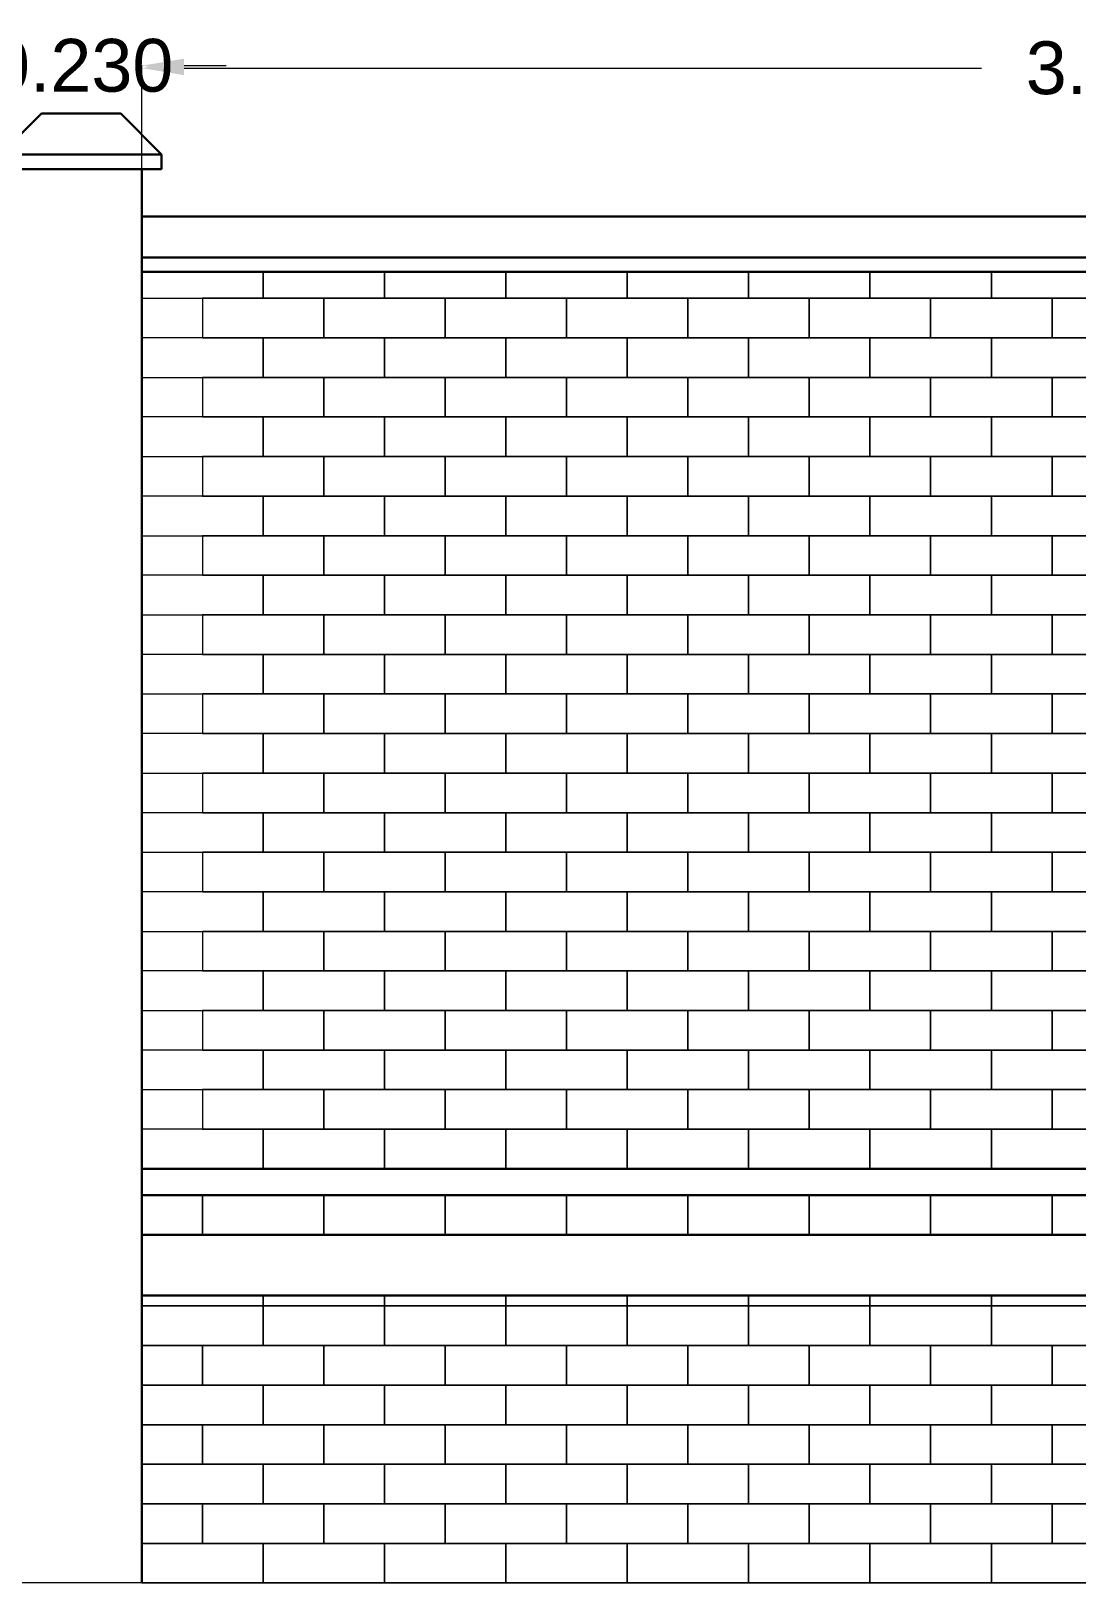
# Model space of a CAD drawing. Header units: millimetres. Extents: x 3614 to 12428, y -844 to 6844.
# Drawn here: x 5696.739 to 5698.721, y -789.498 to -786.556 of the extents above; entities that cross this region are included whole.
import ezdxf

# ---------------------------------------------------------------- set-up
doc = ezdxf.new("R2010")
doc.units = ezdxf.units.MM
doc.header["$LTSCALE"] = 40
doc.header["$MEASUREMENT"] = 0
doc.header["$PDMODE"] = 32
doc.header["$PDSIZE"] = 0.02
doc.layers.get('Defpoints').update_dxf_attribs({"linetype": 'CONTINUOUS', "lineweight": 20})
for name, color, linetype, lineweight in [('brick Hatch', 30, 'CONTINUOUS', 13), ('Dim', 220, 'CONTINUOUS', 15), ('Wall', 7, 'CONTINUOUS', 30), ('Window-Wall', 7, 'CONTINUOUS', 18)]:
    doc.layers.add(name, color=color, linetype=linetype, lineweight=lineweight)
doc.styles.add('DIM', font='arial.ttf')
doc.styles.add('Tabrej', font='GOTHIC.TTF')
doc.dimstyles.new('Tabrej', dxfattribs={"dimtxt": 0.5, "dimasz": 0.45, "dimexe": 0.18, "dimexo": 0.0625, "dimgap": 0.09, "dimtad": 0, "dimdec": 3, "dimzin": 0, "dimdsep": 46, "dimtxsty": 'Tabrej', "dimcen": 0, "dimclrd": 256, "dimclre": 256, "dimclrt": 7, "dimaunit": 1, "dimadec": 3, "dimazin": 0, "dimtfac": 1, "dimtdec": 3, "dimtofl": 0, "dimtmove": 0, "dimatfit": 3, "dimfxl": 0, "dimtolj": 1, "dimtzin": 0, "dimlwd": -1, "dimlwe": -1, "dimarcsym": 0})

# ---------------------------------------------------------------- blocks, each defined once
blk = doc.blocks.new('*D383')
at = {"layer": 'Defpoints', "color": 0, "ltscale": 0.05, "transparency": 16777216}
for p in [(5696.949, -786.6217), (5696.719, -786.9076), (5696.949, -786.9076)]:
    blk.add_point(p, dxfattribs=at)
at = {"layer": 'Dim', "ltscale": 0.05, "transparency": 16777216}
for p, q in [((5696.639, -786.6217), (5696.559, -786.6217)), ((5696.719, -786.9066), (5696.719, -786.6207)), ((5696.949, -786.9066), (5696.949, -786.6207)), ((5697.029, -786.6217), (5697.109, -786.6217))]:
    blk.add_line(p, q, dxfattribs=at)
for points in [[(5696.639, -786.6084), (5696.639, -786.635), (5696.719, -786.6217)], [(5697.029, -786.6084), (5697.029, -786.635), (5696.949, -786.6217)]]:
    blk.add_solid(points, dxfattribs=at)
at = {"layer": 'Dim', "color": 7, "ltscale": 0.05, "transparency": 16777216, "insert": (5696.834, -786.6217), "char_height": 0.1, "attachment_point": 5, "style": 'DIM'}
blk.add_mtext('\\A1;0.230', dxfattribs=at)
blk = doc.blocks.new('*D384')
at = {"layer": 'Defpoints', "color": 0, "ltscale": 0.05, "transparency": 16777216}
for p in [(5700.649, -786.6264), (5696.949, -786.9076), (5700.649, -786.9076)]:
    blk.add_point(p, dxfattribs=at)
at = {"layer": 'Dim', "ltscale": 0.05, "transparency": 16777216}
for p, q in [((5696.949, -786.9066), (5696.949, -786.6254)), ((5697.029, -786.6264), (5698.5405, -786.6264)), ((5700.569, -786.6264), (5699.0575, -786.6264)), ((5700.649, -786.9066), (5700.649, -786.6254))]:
    blk.add_line(p, q, dxfattribs=at)
for points in [[(5697.029, -786.613), (5697.029, -786.6397), (5696.949, -786.6264)], [(5700.569, -786.613), (5700.569, -786.6397), (5700.649, -786.6264)]]:
    blk.add_solid(points, dxfattribs=at)
at = {"layer": 'Dim', "color": 7, "ltscale": 0.05, "transparency": 16777216, "insert": (5698.799, -786.6264), "char_height": 0.1, "attachment_point": 5, "style": 'DIM'}
blk.add_mtext('\\A1;3.700', dxfattribs=at)

msp = doc.modelspace()

# ---------------------------------------------------------------- linework, layer by layer
at = {"layer": 'brick Hatch'}
for points in [[(5696.949, -787.0126), (5696.949, -787.0626), (5697.179, -787.0626), (5697.179, -787.0126)], [(5697.179, -787.0126), (5697.179, -787.0626), (5697.409, -787.0626), (5697.409, -787.0126)], [(5697.409, -787.0126), (5697.409, -787.0626), (5697.639, -787.0626), (5697.639, -787.0126)], [(5697.639, -787.0126), (5697.639, -787.0626), (5697.869, -787.0626), (5697.869, -787.0126)], [(5697.869, -787.0126), (5697.869, -787.0626), (5698.099, -787.0626), (5698.099, -787.0126)], [(5698.099, -787.0126), (5698.099, -787.0626), (5698.329, -787.0626), (5698.329, -787.0126)], [(5698.329, -787.0126), (5698.329, -787.0626), (5698.559, -787.0626), (5698.559, -787.0126)], [(5698.559, -787.0126), (5698.559, -787.0626), (5698.789, -787.0626), (5698.789, -787.0126)], [(5696.949, -788.8376), (5697.064, -788.8376), (5697.064, -788.7626), (5696.949, -788.7626)], [(5696.949, -788.9526), (5696.949, -788.9726), (5697.179, -788.9726), (5697.179, -788.9526)], [(5696.949, -788.9526), (5696.949, -788.9726), (5697.179, -788.9726), (5697.179, -788.9526)], [(5697.179, -788.9526), (5697.179, -788.9726), (5697.409, -788.9726), (5697.409, -788.9526)], [(5697.179, -788.9526), (5697.179, -788.9726), (5697.409, -788.9726), (5697.409, -788.9526)], [(5697.409, -788.9526), (5697.409, -788.9726), (5697.639, -788.9726), (5697.639, -788.9526)], [(5697.409, -788.9526), (5697.409, -788.9726), (5697.639, -788.9726), (5697.639, -788.9526)], [(5697.639, -788.9526), (5697.639, -788.9726), (5697.869, -788.9726), (5697.869, -788.9526)], [(5697.639, -788.9526), (5697.639, -788.9726), (5697.869, -788.9726), (5697.869, -788.9526)], [(5697.869, -788.9526), (5697.869, -788.9726), (5698.099, -788.9726), (5698.099, -788.9526)], [(5697.869, -788.9526), (5697.869, -788.9726), (5698.099, -788.9726), (5698.099, -788.9526)], [(5698.099, -788.9526), (5698.099, -788.9726), (5698.329, -788.9726), (5698.329, -788.9526)], [(5698.099, -788.9526), (5698.099, -788.9726), (5698.329, -788.9726), (5698.329, -788.9526)], [(5698.329, -788.9526), (5698.329, -788.9726), (5698.559, -788.9726), (5698.559, -788.9526)], [(5698.329, -788.9526), (5698.329, -788.9726), (5698.559, -788.9726), (5698.559, -788.9526)], [(5698.559, -788.9526), (5698.559, -788.9726), (5698.789, -788.9726), (5698.789, -788.9526)], [(5698.559, -788.9526), (5698.559, -788.9726), (5698.789, -788.9726), (5698.789, -788.9526)], [(5696.949, -789.1226), (5697.064, -789.1226), (5697.064, -789.0476), (5696.949, -789.0476)], [(5698.789, -789.129), (5698.789, -789.1226), (5698.559, -789.1226), (5698.559, -789.1976), (5698.7803, -789.1976)], [(5696.949, -789.2726), (5697.064, -789.2726), (5697.064, -789.1976), (5696.949, -789.1976)], [(5698.7803, -789.1976), (5698.674, -789.1976), (5698.674, -789.2726), (5698.904, -789.2726), (5698.904, -789.1976), (5698.8177, -789.1976)], [(5696.949, -789.4226), (5697.064, -789.4226), (5697.064, -789.3476), (5696.949, -789.3476)]]:
    msp.add_lwpolyline(points, dxfattribs=at)
for points in [[(5697.294, -787.0626), (5697.064, -787.0626), (5697.064, -787.1376), (5697.294, -787.1376)], [(5697.524, -787.0626), (5697.294, -787.0626), (5697.294, -787.1376), (5697.524, -787.1376)], [(5697.754, -787.0626), (5697.524, -787.0626), (5697.524, -787.1376), (5697.754, -787.1376)], [(5697.984, -787.0626), (5697.754, -787.0626), (5697.754, -787.1376), (5697.984, -787.1376)], [(5698.214, -787.0626), (5697.984, -787.0626), (5697.984, -787.1376), (5698.214, -787.1376)], [(5698.444, -787.0626), (5698.214, -787.0626), (5698.214, -787.1376), (5698.444, -787.1376)], [(5698.674, -787.0626), (5698.444, -787.0626), (5698.444, -787.1376), (5698.674, -787.1376)], [(5698.904, -787.0626), (5698.674, -787.0626), (5698.674, -787.1376), (5698.904, -787.1376)], [(5697.179, -787.1376), (5696.949, -787.1376), (5696.949, -787.2126), (5697.179, -787.2126)], [(5697.409, -787.1376), (5697.179, -787.1376), (5697.179, -787.2126), (5697.409, -787.2126)], [(5697.639, -787.1376), (5697.409, -787.1376), (5697.409, -787.2126), (5697.639, -787.2126)], [(5697.869, -787.1376), (5697.639, -787.1376), (5697.639, -787.2126), (5697.869, -787.2126)], [(5698.099, -787.1376), (5697.869, -787.1376), (5697.869, -787.2126), (5698.099, -787.2126)], [(5698.329, -787.1376), (5698.099, -787.1376), (5698.099, -787.2126), (5698.329, -787.2126)], [(5698.559, -787.1376), (5698.329, -787.1376), (5698.329, -787.2126), (5698.559, -787.2126)], [(5698.789, -787.1376), (5698.559, -787.1376), (5698.559, -787.2126), (5698.789, -787.2126)], [(5697.294, -787.2126), (5697.064, -787.2126), (5697.064, -787.2876), (5697.294, -787.2876)], [(5697.524, -787.2126), (5697.294, -787.2126), (5697.294, -787.2876), (5697.524, -787.2876)], [(5697.754, -787.2126), (5697.524, -787.2126), (5697.524, -787.2876), (5697.754, -787.2876)], [(5697.984, -787.2126), (5697.754, -787.2126), (5697.754, -787.2876), (5697.984, -787.2876)], [(5698.214, -787.2126), (5697.984, -787.2126), (5697.984, -787.2876), (5698.214, -787.2876)], [(5698.444, -787.2126), (5698.214, -787.2126), (5698.214, -787.2876), (5698.444, -787.2876)], [(5698.674, -787.2126), (5698.444, -787.2126), (5698.444, -787.2876), (5698.674, -787.2876)], [(5698.904, -787.2126), (5698.674, -787.2126), (5698.674, -787.2876), (5698.904, -787.2876)], [(5697.179, -787.2876), (5696.949, -787.2876), (5696.949, -787.3626), (5697.179, -787.3626)], [(5697.409, -787.2876), (5697.179, -787.2876), (5697.179, -787.3626), (5697.409, -787.3626)], [(5697.639, -787.2876), (5697.409, -787.2876), (5697.409, -787.3626), (5697.639, -787.3626)], [(5697.869, -787.2876), (5697.639, -787.2876), (5697.639, -787.3626), (5697.869, -787.3626)], [(5698.099, -787.2876), (5697.869, -787.2876), (5697.869, -787.3626), (5698.099, -787.3626)], [(5698.329, -787.2876), (5698.099, -787.2876), (5698.099, -787.3626), (5698.329, -787.3626)], [(5698.559, -787.2876), (5698.329, -787.2876), (5698.329, -787.3626), (5698.559, -787.3626)], [(5698.789, -787.2876), (5698.559, -787.2876), (5698.559, -787.3626), (5698.789, -787.3626)], [(5697.294, -787.3626), (5697.064, -787.3626), (5697.064, -787.4376), (5697.294, -787.4376)], [(5697.524, -787.3626), (5697.294, -787.3626), (5697.294, -787.4376), (5697.524, -787.4376)], [(5697.754, -787.3626), (5697.524, -787.3626), (5697.524, -787.4376), (5697.754, -787.4376)], [(5697.984, -787.3626), (5697.754, -787.3626), (5697.754, -787.4376), (5697.984, -787.4376)], [(5698.214, -787.3626), (5697.984, -787.3626), (5697.984, -787.4376), (5698.214, -787.4376)], [(5698.444, -787.3626), (5698.214, -787.3626), (5698.214, -787.4376), (5698.444, -787.4376)], [(5698.674, -787.3626), (5698.444, -787.3626), (5698.444, -787.4376), (5698.674, -787.4376)], [(5698.904, -787.3626), (5698.674, -787.3626), (5698.674, -787.4376), (5698.904, -787.4376)], [(5697.179, -787.4376), (5696.949, -787.4376), (5696.949, -787.5126), (5697.179, -787.5126)], [(5697.409, -787.4376), (5697.179, -787.4376), (5697.179, -787.5126), (5697.409, -787.5126)], [(5697.639, -787.4376), (5697.409, -787.4376), (5697.409, -787.5126), (5697.639, -787.5126)], [(5697.869, -787.4376), (5697.639, -787.4376), (5697.639, -787.5126), (5697.869, -787.5126)], [(5698.099, -787.4376), (5697.869, -787.4376), (5697.869, -787.5126), (5698.099, -787.5126)], [(5698.329, -787.4376), (5698.099, -787.4376), (5698.099, -787.5126), (5698.329, -787.5126)], [(5698.559, -787.4376), (5698.329, -787.4376), (5698.329, -787.5126), (5698.559, -787.5126)], [(5698.789, -787.4376), (5698.559, -787.4376), (5698.559, -787.5126), (5698.789, -787.5126)], [(5697.294, -787.5126), (5697.064, -787.5126), (5697.064, -787.5876), (5697.294, -787.5876)], [(5697.524, -787.5126), (5697.294, -787.5126), (5697.294, -787.5876), (5697.524, -787.5876)], [(5697.754, -787.5126), (5697.524, -787.5126), (5697.524, -787.5876), (5697.754, -787.5876)], [(5697.984, -787.5126), (5697.754, -787.5126), (5697.754, -787.5876), (5697.984, -787.5876)], [(5698.214, -787.5126), (5697.984, -787.5126), (5697.984, -787.5876), (5698.214, -787.5876)], [(5698.444, -787.5126), (5698.214, -787.5126), (5698.214, -787.5876), (5698.444, -787.5876)], [(5698.674, -787.5126), (5698.444, -787.5126), (5698.444, -787.5876), (5698.674, -787.5876)], [(5698.904, -787.5126), (5698.674, -787.5126), (5698.674, -787.5876), (5698.904, -787.5876)], [(5697.179, -787.5876), (5696.949, -787.5876), (5696.949, -787.6626), (5697.179, -787.6626)], [(5697.409, -787.5876), (5697.179, -787.5876), (5697.179, -787.6626), (5697.409, -787.6626)], [(5697.639, -787.5876), (5697.409, -787.5876), (5697.409, -787.6626), (5697.639, -787.6626)], [(5697.869, -787.5876), (5697.639, -787.5876), (5697.639, -787.6626), (5697.869, -787.6626)], [(5698.099, -787.5876), (5697.869, -787.5876), (5697.869, -787.6626), (5698.099, -787.6626)], [(5698.329, -787.5876), (5698.099, -787.5876), (5698.099, -787.6626), (5698.329, -787.6626)], [(5698.559, -787.5876), (5698.329, -787.5876), (5698.329, -787.6626), (5698.559, -787.6626)], [(5698.789, -787.5876), (5698.559, -787.5876), (5698.559, -787.6626), (5698.789, -787.6626)], [(5697.294, -787.6626), (5697.064, -787.6626), (5697.064, -787.7376), (5697.294, -787.7376)], [(5697.524, -787.6626), (5697.294, -787.6626), (5697.294, -787.7376), (5697.524, -787.7376)], [(5697.754, -787.6626), (5697.524, -787.6626), (5697.524, -787.7376), (5697.754, -787.7376)], [(5697.984, -787.6626), (5697.754, -787.6626), (5697.754, -787.7376), (5697.984, -787.7376)], [(5698.214, -787.6626), (5697.984, -787.6626), (5697.984, -787.7376), (5698.214, -787.7376)], [(5698.444, -787.6626), (5698.214, -787.6626), (5698.214, -787.7376), (5698.444, -787.7376)], [(5698.674, -787.6626), (5698.444, -787.6626), (5698.444, -787.7376), (5698.674, -787.7376)], [(5698.904, -787.6626), (5698.674, -787.6626), (5698.674, -787.7376), (5698.904, -787.7376)], [(5697.179, -787.7376), (5696.949, -787.7376), (5696.949, -787.8126), (5697.179, -787.8126)], [(5697.409, -787.7376), (5697.179, -787.7376), (5697.179, -787.8126), (5697.409, -787.8126)], [(5697.639, -787.7376), (5697.409, -787.7376), (5697.409, -787.8126), (5697.639, -787.8126)], [(5697.869, -787.7376), (5697.639, -787.7376), (5697.639, -787.8126), (5697.869, -787.8126)], [(5698.099, -787.7376), (5697.869, -787.7376), (5697.869, -787.8126), (5698.099, -787.8126)], [(5698.329, -787.7376), (5698.099, -787.7376), (5698.099, -787.8126), (5698.329, -787.8126)], [(5698.559, -787.7376), (5698.329, -787.7376), (5698.329, -787.8126), (5698.559, -787.8126)], [(5698.789, -787.7376), (5698.559, -787.7376), (5698.559, -787.8126), (5698.789, -787.8126)], [(5697.294, -787.8126), (5697.064, -787.8126), (5697.064, -787.8876), (5697.294, -787.8876)], [(5697.524, -787.8126), (5697.294, -787.8126), (5697.294, -787.8876), (5697.524, -787.8876)], [(5697.754, -787.8126), (5697.524, -787.8126), (5697.524, -787.8876), (5697.754, -787.8876)], [(5697.984, -787.8126), (5697.754, -787.8126), (5697.754, -787.8876), (5697.984, -787.8876)], [(5698.214, -787.8126), (5697.984, -787.8126), (5697.984, -787.8876), (5698.214, -787.8876)], [(5698.444, -787.8126), (5698.214, -787.8126), (5698.214, -787.8876), (5698.444, -787.8876)], [(5698.674, -787.8126), (5698.444, -787.8126), (5698.444, -787.8876), (5698.674, -787.8876)], [(5698.904, -787.8126), (5698.674, -787.8126), (5698.674, -787.8876), (5698.904, -787.8876)], [(5697.179, -787.8876), (5696.949, -787.8876), (5696.949, -787.9626), (5697.179, -787.9626)], [(5697.409, -787.8876), (5697.179, -787.8876), (5697.179, -787.9626), (5697.409, -787.9626)], [(5697.639, -787.8876), (5697.409, -787.8876), (5697.409, -787.9626), (5697.639, -787.9626)], [(5697.869, -787.8876), (5697.639, -787.8876), (5697.639, -787.9626), (5697.869, -787.9626)], [(5698.099, -787.8876), (5697.869, -787.8876), (5697.869, -787.9626), (5698.099, -787.9626)], [(5698.329, -787.8876), (5698.099, -787.8876), (5698.099, -787.9626), (5698.329, -787.9626)], [(5698.559, -787.8876), (5698.329, -787.8876), (5698.329, -787.9626), (5698.559, -787.9626)], [(5698.789, -787.8876), (5698.559, -787.8876), (5698.559, -787.9626), (5698.789, -787.9626)], [(5697.294, -787.9626), (5697.064, -787.9626), (5697.064, -788.0376), (5697.294, -788.0376)], [(5697.524, -787.9626), (5697.294, -787.9626), (5697.294, -788.0376), (5697.524, -788.0376)], [(5697.754, -787.9626), (5697.524, -787.9626), (5697.524, -788.0376), (5697.754, -788.0376)], [(5697.984, -787.9626), (5697.754, -787.9626), (5697.754, -788.0376), (5697.984, -788.0376)], [(5698.214, -787.9626), (5697.984, -787.9626), (5697.984, -788.0376), (5698.214, -788.0376)], [(5698.444, -787.9626), (5698.214, -787.9626), (5698.214, -788.0376), (5698.444, -788.0376)], [(5698.674, -787.9626), (5698.444, -787.9626), (5698.444, -788.0376), (5698.674, -788.0376)], [(5698.904, -787.9626), (5698.674, -787.9626), (5698.674, -788.0376), (5698.904, -788.0376)], [(5697.179, -788.0376), (5696.949, -788.0376), (5696.949, -788.1126), (5697.179, -788.1126)], [(5697.409, -788.0376), (5697.179, -788.0376), (5697.179, -788.1126), (5697.409, -788.1126)], [(5697.639, -788.0376), (5697.409, -788.0376), (5697.409, -788.1126), (5697.639, -788.1126)], [(5697.869, -788.0376), (5697.639, -788.0376), (5697.639, -788.1126), (5697.869, -788.1126)], [(5698.099, -788.0376), (5697.869, -788.0376), (5697.869, -788.1126), (5698.099, -788.1126)], [(5698.329, -788.0376), (5698.099, -788.0376), (5698.099, -788.1126), (5698.329, -788.1126)], [(5698.559, -788.0376), (5698.329, -788.0376), (5698.329, -788.1126), (5698.559, -788.1126)], [(5698.789, -788.0376), (5698.559, -788.0376), (5698.559, -788.1126), (5698.789, -788.1126)], [(5697.294, -788.1126), (5697.064, -788.1126), (5697.064, -788.1876), (5697.294, -788.1876)], [(5697.524, -788.1126), (5697.294, -788.1126), (5697.294, -788.1876), (5697.524, -788.1876)], [(5697.754, -788.1126), (5697.524, -788.1126), (5697.524, -788.1876), (5697.754, -788.1876)], [(5697.984, -788.1126), (5697.754, -788.1126), (5697.754, -788.1876), (5697.984, -788.1876)], [(5698.214, -788.1126), (5697.984, -788.1126), (5697.984, -788.1876), (5698.214, -788.1876)], [(5698.444, -788.1126), (5698.214, -788.1126), (5698.214, -788.1876), (5698.444, -788.1876)], [(5698.674, -788.1126), (5698.444, -788.1126), (5698.444, -788.1876), (5698.674, -788.1876)], [(5698.904, -788.1126), (5698.674, -788.1126), (5698.674, -788.1876), (5698.904, -788.1876)], [(5697.179, -788.1876), (5696.949, -788.1876), (5696.949, -788.2626), (5697.179, -788.2626)], [(5697.409, -788.1876), (5697.179, -788.1876), (5697.179, -788.2626), (5697.409, -788.2626)], [(5697.639, -788.1876), (5697.409, -788.1876), (5697.409, -788.2626), (5697.639, -788.2626)], [(5697.869, -788.1876), (5697.639, -788.1876), (5697.639, -788.2626), (5697.869, -788.2626)], [(5698.099, -788.1876), (5697.869, -788.1876), (5697.869, -788.2626), (5698.099, -788.2626)], [(5698.329, -788.1876), (5698.099, -788.1876), (5698.099, -788.2626), (5698.329, -788.2626)], [(5698.559, -788.1876), (5698.329, -788.1876), (5698.329, -788.2626), (5698.559, -788.2626)], [(5698.789, -788.1876), (5698.559, -788.1876), (5698.559, -788.2626), (5698.789, -788.2626)], [(5697.294, -788.2626), (5697.064, -788.2626), (5697.064, -788.3376), (5697.294, -788.3376)], [(5697.524, -788.2626), (5697.294, -788.2626), (5697.294, -788.3376), (5697.524, -788.3376)], [(5697.754, -788.2626), (5697.524, -788.2626), (5697.524, -788.3376), (5697.754, -788.3376)], [(5697.984, -788.2626), (5697.754, -788.2626), (5697.754, -788.3376), (5697.984, -788.3376)], [(5698.214, -788.2626), (5697.984, -788.2626), (5697.984, -788.3376), (5698.214, -788.3376)], [(5698.444, -788.2626), (5698.214, -788.2626), (5698.214, -788.3376), (5698.444, -788.3376)], [(5698.674, -788.2626), (5698.444, -788.2626), (5698.444, -788.3376), (5698.674, -788.3376)], [(5698.904, -788.2626), (5698.674, -788.2626), (5698.674, -788.3376), (5698.904, -788.3376)], [(5697.179, -788.3376), (5696.949, -788.3376), (5696.949, -788.4126), (5697.179, -788.4126)], [(5697.409, -788.3376), (5697.179, -788.3376), (5697.179, -788.4126), (5697.409, -788.4126)], [(5697.639, -788.3376), (5697.409, -788.3376), (5697.409, -788.4126), (5697.639, -788.4126)], [(5697.869, -788.3376), (5697.639, -788.3376), (5697.639, -788.4126), (5697.869, -788.4126)], [(5698.099, -788.3376), (5697.869, -788.3376), (5697.869, -788.4126), (5698.099, -788.4126)], [(5698.329, -788.3376), (5698.099, -788.3376), (5698.099, -788.4126), (5698.329, -788.4126)], [(5698.559, -788.3376), (5698.329, -788.3376), (5698.329, -788.4126), (5698.559, -788.4126)], [(5698.789, -788.3376), (5698.559, -788.3376), (5698.559, -788.4126), (5698.789, -788.4126)], [(5697.294, -788.4126), (5697.064, -788.4126), (5697.064, -788.4876), (5697.294, -788.4876)], [(5697.524, -788.4126), (5697.294, -788.4126), (5697.294, -788.4876), (5697.524, -788.4876)], [(5697.754, -788.4126), (5697.524, -788.4126), (5697.524, -788.4876), (5697.754, -788.4876)], [(5697.984, -788.4126), (5697.754, -788.4126), (5697.754, -788.4876), (5697.984, -788.4876)], [(5698.214, -788.4126), (5697.984, -788.4126), (5697.984, -788.4876), (5698.214, -788.4876)], [(5698.444, -788.4126), (5698.214, -788.4126), (5698.214, -788.4876), (5698.444, -788.4876)], [(5698.674, -788.4126), (5698.444, -788.4126), (5698.444, -788.4876), (5698.674, -788.4876)], [(5698.904, -788.4126), (5698.674, -788.4126), (5698.674, -788.4876), (5698.904, -788.4876)], [(5697.179, -788.4876), (5696.949, -788.4876), (5696.949, -788.5626), (5697.179, -788.5626)], [(5697.409, -788.4876), (5697.179, -788.4876), (5697.179, -788.5626), (5697.409, -788.5626)], [(5697.639, -788.4876), (5697.409, -788.4876), (5697.409, -788.5626), (5697.639, -788.5626)], [(5697.869, -788.4876), (5697.639, -788.4876), (5697.639, -788.5626), (5697.869, -788.5626)], [(5698.099, -788.4876), (5697.869, -788.4876), (5697.869, -788.5626), (5698.099, -788.5626)], [(5698.329, -788.4876), (5698.099, -788.4876), (5698.099, -788.5626), (5698.329, -788.5626)], [(5698.559, -788.4876), (5698.329, -788.4876), (5698.329, -788.5626), (5698.559, -788.5626)], [(5698.789, -788.4876), (5698.559, -788.4876), (5698.559, -788.5626), (5698.789, -788.5626)], [(5697.294, -788.5626), (5697.064, -788.5626), (5697.064, -788.6376), (5697.294, -788.6376)], [(5697.524, -788.5626), (5697.294, -788.5626), (5697.294, -788.6376), (5697.524, -788.6376)], [(5697.754, -788.5626), (5697.524, -788.5626), (5697.524, -788.6376), (5697.754, -788.6376)], [(5697.984, -788.5626), (5697.754, -788.5626), (5697.754, -788.6376), (5697.984, -788.6376)], [(5698.214, -788.5626), (5697.984, -788.5626), (5697.984, -788.6376), (5698.214, -788.6376)], [(5698.444, -788.5626), (5698.214, -788.5626), (5698.214, -788.6376), (5698.444, -788.6376)], [(5698.674, -788.5626), (5698.444, -788.5626), (5698.444, -788.6376), (5698.674, -788.6376)], [(5698.904, -788.5626), (5698.674, -788.5626), (5698.674, -788.6376), (5698.904, -788.6376)], [(5697.179, -788.6376), (5696.949, -788.6376), (5696.949, -788.7126), (5697.179, -788.7126)], [(5697.409, -788.6376), (5697.179, -788.6376), (5697.179, -788.7126), (5697.409, -788.7126)], [(5697.639, -788.6376), (5697.409, -788.6376), (5697.409, -788.7126), (5697.639, -788.7126)], [(5697.869, -788.6376), (5697.639, -788.6376), (5697.639, -788.7126), (5697.869, -788.7126)], [(5698.099, -788.6376), (5697.869, -788.6376), (5697.869, -788.7126), (5698.099, -788.7126)], [(5698.329, -788.6376), (5698.099, -788.6376), (5698.099, -788.7126), (5698.329, -788.7126)], [(5698.559, -788.6376), (5698.329, -788.6376), (5698.329, -788.7126), (5698.559, -788.7126)], [(5698.789, -788.6376), (5698.559, -788.6376), (5698.559, -788.7126), (5698.789, -788.7126)], [(5697.294, -788.7626), (5697.064, -788.7626), (5697.064, -788.8376), (5697.294, -788.8376)], [(5697.524, -788.7626), (5697.294, -788.7626), (5697.294, -788.8376), (5697.524, -788.8376)], [(5697.754, -788.7626), (5697.524, -788.7626), (5697.524, -788.8376), (5697.754, -788.8376)], [(5697.984, -788.7626), (5697.754, -788.7626), (5697.754, -788.8376), (5697.984, -788.8376)], [(5698.214, -788.7626), (5697.984, -788.7626), (5697.984, -788.8376), (5698.214, -788.8376)], [(5698.444, -788.7626), (5698.214, -788.7626), (5698.214, -788.8376), (5698.444, -788.8376)], [(5698.674, -788.7626), (5698.444, -788.7626), (5698.444, -788.8376), (5698.674, -788.8376)], [(5698.904, -788.7626), (5698.674, -788.7626), (5698.674, -788.8376), (5698.904, -788.8376)], [(5697.179, -788.9726), (5696.949, -788.9726), (5696.949, -789.0476), (5697.179, -789.0476)], [(5697.409, -788.9726), (5697.179, -788.9726), (5697.179, -789.0476), (5697.409, -789.0476)], [(5697.639, -788.9726), (5697.409, -788.9726), (5697.409, -789.0476), (5697.639, -789.0476)], [(5697.869, -788.9726), (5697.639, -788.9726), (5697.639, -789.0476), (5697.869, -789.0476)], [(5698.099, -788.9726), (5697.869, -788.9726), (5697.869, -789.0476), (5698.099, -789.0476)], [(5698.329, -788.9726), (5698.099, -788.9726), (5698.099, -789.0476), (5698.329, -789.0476)], [(5698.559, -788.9726), (5698.329, -788.9726), (5698.329, -789.0476), (5698.559, -789.0476)], [(5698.789, -788.9726), (5698.559, -788.9726), (5698.559, -789.0476), (5698.789, -789.0476)], [(5697.294, -789.0476), (5697.064, -789.0476), (5697.064, -789.1226), (5697.294, -789.1226)], [(5697.524, -789.0476), (5697.294, -789.0476), (5697.294, -789.1226), (5697.524, -789.1226)], [(5697.754, -789.0476), (5697.524, -789.0476), (5697.524, -789.1226), (5697.754, -789.1226)], [(5697.984, -789.0476), (5697.754, -789.0476), (5697.754, -789.1226), (5697.984, -789.1226)], [(5698.214, -789.0476), (5697.984, -789.0476), (5697.984, -789.1226), (5698.214, -789.1226)], [(5698.444, -789.0476), (5698.214, -789.0476), (5698.214, -789.1226), (5698.444, -789.1226)], [(5698.674, -789.0476), (5698.444, -789.0476), (5698.444, -789.1226), (5698.674, -789.1226)], [(5698.904, -789.0476), (5698.674, -789.0476), (5698.674, -789.1226), (5698.904, -789.1226)], [(5697.179, -789.1226), (5696.949, -789.1226), (5696.949, -789.1976), (5697.179, -789.1976)], [(5697.409, -789.1226), (5697.179, -789.1226), (5697.179, -789.1976), (5697.409, -789.1976)], [(5697.639, -789.1226), (5697.409, -789.1226), (5697.409, -789.1976), (5697.639, -789.1976)], [(5697.869, -789.1226), (5697.639, -789.1226), (5697.639, -789.1976), (5697.869, -789.1976)], [(5698.099, -789.1226), (5697.869, -789.1226), (5697.869, -789.1976), (5698.099, -789.1976)], [(5698.329, -789.1226), (5698.099, -789.1226), (5698.099, -789.1976), (5698.329, -789.1976)], [(5698.559, -789.1226), (5698.329, -789.1226), (5698.329, -789.1976), (5698.559, -789.1976)], [(5697.294, -789.1976), (5697.064, -789.1976), (5697.064, -789.2726), (5697.294, -789.2726)], [(5697.524, -789.1976), (5697.294, -789.1976), (5697.294, -789.2726), (5697.524, -789.2726)], [(5697.754, -789.1976), (5697.524, -789.1976), (5697.524, -789.2726), (5697.754, -789.2726)], [(5697.984, -789.1976), (5697.754, -789.1976), (5697.754, -789.2726), (5697.984, -789.2726)], [(5698.214, -789.1976), (5697.984, -789.1976), (5697.984, -789.2726), (5698.214, -789.2726)], [(5698.444, -789.1976), (5698.214, -789.1976), (5698.214, -789.2726), (5698.444, -789.2726)], [(5698.674, -789.1976), (5698.444, -789.1976), (5698.444, -789.2726), (5698.674, -789.2726)], [(5697.179, -789.2726), (5696.949, -789.2726), (5696.949, -789.3476), (5697.179, -789.3476)], [(5697.409, -789.2726), (5697.179, -789.2726), (5697.179, -789.3476), (5697.409, -789.3476)], [(5697.639, -789.2726), (5697.409, -789.2726), (5697.409, -789.3476), (5697.639, -789.3476)], [(5697.869, -789.2726), (5697.639, -789.2726), (5697.639, -789.3476), (5697.869, -789.3476)], [(5698.099, -789.2726), (5697.869, -789.2726), (5697.869, -789.3476), (5698.099, -789.3476)], [(5698.329, -789.2726), (5698.099, -789.2726), (5698.099, -789.3476), (5698.329, -789.3476)], [(5698.559, -789.2726), (5698.329, -789.2726), (5698.329, -789.3476), (5698.559, -789.3476)], [(5698.789, -789.2726), (5698.559, -789.2726), (5698.559, -789.3476), (5698.789, -789.3476)], [(5697.294, -789.3476), (5697.064, -789.3476), (5697.064, -789.4226), (5697.294, -789.4226)], [(5697.524, -789.3476), (5697.294, -789.3476), (5697.294, -789.4226), (5697.524, -789.4226)], [(5697.754, -789.3476), (5697.524, -789.3476), (5697.524, -789.4226), (5697.754, -789.4226)], [(5697.984, -789.3476), (5697.754, -789.3476), (5697.754, -789.4226), (5697.984, -789.4226)], [(5698.214, -789.3476), (5697.984, -789.3476), (5697.984, -789.4226), (5698.214, -789.4226)], [(5698.444, -789.3476), (5698.214, -789.3476), (5698.214, -789.4226), (5698.444, -789.4226)], [(5698.674, -789.3476), (5698.444, -789.3476), (5698.444, -789.4226), (5698.674, -789.4226)], [(5698.904, -789.3476), (5698.674, -789.3476), (5698.674, -789.4226), (5698.904, -789.4226)], [(5697.179, -789.4226), (5696.949, -789.4226), (5696.949, -789.4976), (5697.179, -789.4976)], [(5697.409, -789.4226), (5697.179, -789.4226), (5697.179, -789.4976), (5697.409, -789.4976)], [(5697.639, -789.4226), (5697.409, -789.4226), (5697.409, -789.4976), (5697.639, -789.4976)], [(5697.869, -789.4226), (5697.639, -789.4226), (5697.639, -789.4976), (5697.869, -789.4976)], [(5698.099, -789.4226), (5697.869, -789.4226), (5697.869, -789.4976), (5698.099, -789.4976)], [(5698.329, -789.4226), (5698.099, -789.4226), (5698.099, -789.4976), (5698.329, -789.4976)], [(5698.559, -789.4226), (5698.329, -789.4226), (5698.329, -789.4976), (5698.559, -789.4976)], [(5698.789, -789.4226), (5698.559, -789.4226), (5698.559, -789.4976), (5698.789, -789.4976)]]:
    msp.add_lwpolyline(points, close=True, dxfattribs=at)
at = {"layer": 'Wall'}
for p, q in [((5696.6815, -786.7901), (5696.759, -786.7126)), ((5696.759, -786.7126), (5696.909, -786.7126)), ((5696.9865, -786.7901), (5696.909, -786.7126)), ((5696.6815, -786.7901), (5696.9865, -786.7901)), ((5696.9865, -786.8176), (5696.9865, -786.7901)), ((5696.6815, -786.8176), (5696.9865, -786.8176)), ((5696.949, -788.8376), (5696.949, -786.8176)), ((5696.949, -786.9076), (5700.649, -786.9076)), ((5696.949, -786.9851), (5700.649, -786.9851)), ((5696.949, -787.0126), (5700.649, -787.0126)), ((5696.949, -788.7126), (5700.649, -788.7126)), ((5696.949, -788.7126), (5700.649, -788.7126)), ((5696.949, -788.7626), (5700.649, -788.7626)), ((5696.949, -789.4976), (5696.949, -788.8376)), ((5696.949, -788.8376), (5700.649, -788.8376)), ((5696.949, -788.8376), (5700.649, -788.8376)), ((5696.949, -788.9526), (5700.649, -788.9526))]:
    msp.add_line(p, q, dxfattribs=at)
at = {"layer": 'Window-Wall'}
for p, q in [((5700.649, -788.7126), (5696.949, -788.7126)), ((5700.649, -788.7126), (5696.949, -788.7126)), ((5696.949, -788.7626), (5700.649, -788.7626)), ((5721.4868, -789.4976), (5691.8312, -789.4976))]:
    msp.add_line(p, q, dxfattribs=at)

# ---------------------------------------------------------------- dimensions: what is measured, and where the dimension line sits
at = {"layer": 'Dim', "ltscale": 0.05}
dim = msp.add_linear_dim(base=(5696.949, -786.6217), p1=(5696.719, -786.9076), p2=(5696.949, -786.9076), dimstyle='Tabrej', override={"dimtxt": 0.1, "dimasz": 0.08, "dimexe": 0.001, "dimexo": 0.001, "dimpost": '\\X', "dimtxsty": 'DIM', "dimfxl": 0.18, "dimarcsym": 1}, dxfattribs=at)
dim.commit()
dim.dimension.update_dxf_attribs({"geometry": '*D383', "text_midpoint": (5696.834, -786.6217), "dimtype": 160})
dim = msp.add_linear_dim(base=(5700.649, -786.6264), p1=(5696.949, -786.9076), p2=(5700.649, -786.9076), dimstyle='Tabrej', override={"dimtxt": 0.1, "dimasz": 0.08, "dimexe": 0.001, "dimexo": 0.001, "dimpost": '\\X', "dimtxsty": 'DIM', "dimfxl": 0.18, "dimarcsym": 1}, dxfattribs=at)
dim.commit()
dim.dimension.update_dxf_attribs({"geometry": '*D384', "text_midpoint": (5698.799, -786.6264)})

doc.saveas('drawing.dxf')
